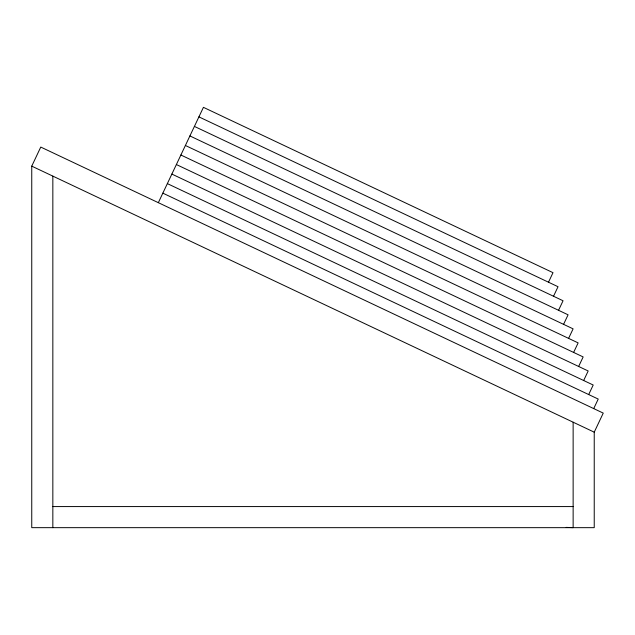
<?xml version="1.0" encoding="UTF-8"?>
<svg xmlns="http://www.w3.org/2000/svg" width="635" height="635" viewBox="0 0 635 635"><rect width="100%" height="100%" fill="white"/><g stroke="black" fill="none" stroke-linecap="round" stroke-linejoin="round"><path stroke-width="0.95" d="M31.75 166.14L40.767 147.066L603.25 413.107L594.233 432.173L594.233 527.661L31.75 527.661L31.75 166.14L594.233 432.173M158.337 202.676L203.43 107.339L553.006 272.677L548.497 282.21M553.522 296.251L558.03 286.718L198.914 116.872M558.546 310.293L563.054 300.76L194.405 126.405M563.57 324.342L568.079 314.809L189.897 135.938M568.595 338.384L573.103 328.851L185.388 145.471M573.619 352.425L578.128 342.892L180.88 155.004M578.644 366.466L583.152 356.933L176.371 164.536M583.668 380.516L588.177 370.975L171.863 174.069M588.693 394.557L593.201 385.024L167.354 183.61M593.717 408.599L598.226 399.066L162.846 193.143M52.84 506.571L573.135 506.571M566.198 527.383L573.135 527.661L573.135 422.196M52.84 176.117L52.84 527.661"/></g></svg>
